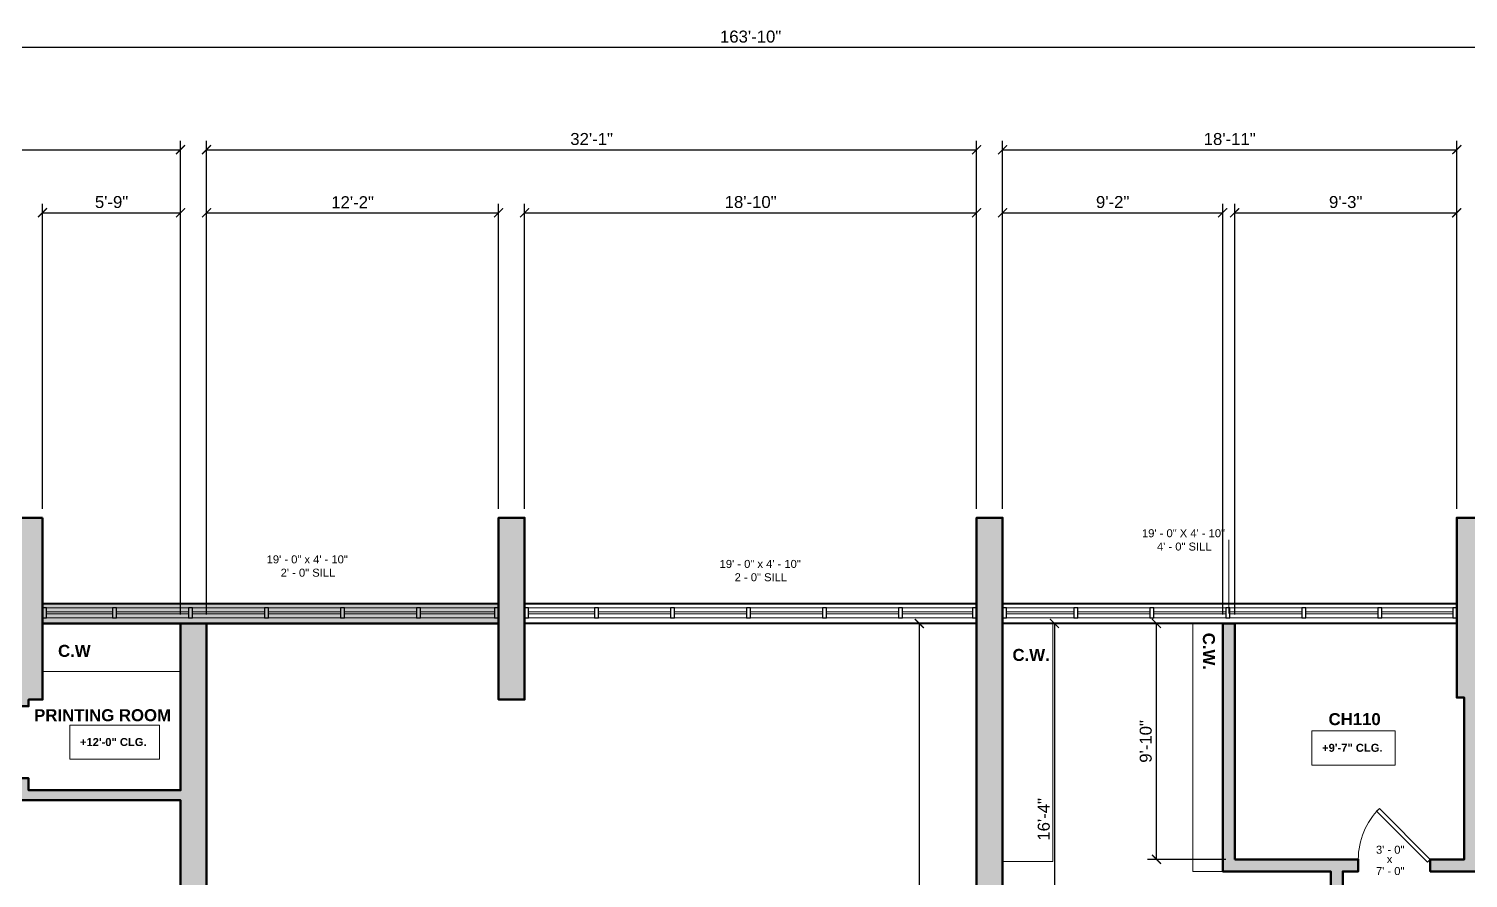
# Model space of a CAD drawing. Header units: inches. Extents: x -2078 to 106214, y -964 to 6385.
# Drawn here: x 18462 to 19181, y 4388 to 4813 of the extents above; entities that cross this region are included whole.
import ezdxf

# ---------------------------------------------------------------- set-up
doc = ezdxf.new("R2010")
doc.units = ezdxf.units.IN
doc.header["$MEASUREMENT"] = 0
for name, color, linetype, lineweight in [('A-ANNO', 2, 'Continuous', 5), ('A-ANNO-DIMS', 1, 'Continuous', 9), ('A-CASE', 4, 'Continuous', 9), ('A-DOOR', 1, 'Continuous', 18), ('A-GLAZ-CURT', 52, 'Continuous', 9), ('A-GLAZ-CWMG', 51, 'Continuous', 9), ('A-STRS', 4, 'Continuous', 9), ('A-WALL', 3, 'Continuous', 40), ('A-WINDOWS', 2, 'Continuous', 18)]:
    doc.layers.add(name, color=color, linetype=linetype, lineweight=lineweight)
doc.layers.add('A-HATCH', color=9, linetype='Continuous')
doc.styles.add('Arial_1', font='arial.ttf', dxfattribs={"height": 0.0625})
doc.styles.add('Arial_2', font='arial.ttf', dxfattribs={"height": 3})
doc.styles.add('Arial_B', font='arialbd.ttf', dxfattribs={"height": 4.5})
doc.styles.add('Arial_B_1', font='arialbd.ttf', dxfattribs={"height": 3})
doc.styles.add('Jay Cad', font='arial.ttf', dxfattribs={"height": 0.125})
doc.styles.add('JC', font='arial.ttf', dxfattribs={"height": 0.125})
doc.dimstyles.new('Jay Cad - DIMS', dxfattribs={"dimtxt": 0.125, "dimasz": 0.09375, "dimexe": 0.09375, "dimexo": 0.09375, "dimgap": 0.046875, "dimtad": 1, "dimdec": 1, "dimzin": 0, "dimdsep": 46, "dimlunit": 4, "dimtxsty": 'Jay Cad', "dimblk": 'ARCHTICK', "dimcen": 0.09, "dimclrd": 1, "dimclre": 1, "dimclrt": 256, "dimadec": 0, "dimazin": 0, "dimtfac": 1, "dimtdec": 1, "dimtofl": 0, "dimtmove": 1, "dimatfit": 3, "dimfxl": 1, "dimtolj": 1, "dimtzin": 0, "dimarcsym": 0})
doc.dimstyles.new('JC-DIMS', dxfattribs={"dimtxt": 0.125, "dimasz": 0.09375, "dimexe": 0.09375, "dimexo": 0.09375, "dimgap": 0.046875, "dimtad": 1, "dimdec": 1, "dimzin": 0, "dimdsep": 46, "dimlunit": 4, "dimtxsty": 'JC', "dimblk": 'ARCHTICK', "dimcen": 0.09, "dimclrd": 1, "dimclre": 1, "dimclrt": 256, "dimadec": 0, "dimazin": 0, "dimtfac": 1, "dimtdec": 1, "dimtofl": 0, "dimtmove": 1, "dimatfit": 3, "dimfxl": 1, "dimtolj": 1, "dimtzin": 0, "dimarcsym": 0})

# ---------------------------------------------------------------- blocks, each defined once
blk = doc.blocks.new('JC_DOOR_SINGLE PANEL - SINGLE DOOR-1525211-1st Floor Plan')
at = {"layer": 'A-DOOR', "lineweight": 30}
for p, q in [((-7.46, 28.46), (-8.87, 27.04)), ((-8.87, 27.04), (16.59, 1.59)), ((18, 3), (-7.46, 28.46)), ((16.59, 1.59), (18, 3))]:
    blk.add_line(p, q, dxfattribs=at)
at = {"layer": 'A-DOOR', "lineweight": 9}
blk.add_arc((18, 3), 36, 135, 180, dxfattribs=at)
blk = doc.blocks.new('Rectangular Mullion - 2_5_ x 5_ rectangular-1575385-1st Floor Plan')
at = {"layer": 'A-GLAZ-CWMG', "lineweight": 30}
for p, q in [((0, 2.5), (-2, 2.5)), ((-2, 2.5), (-2, -2.5)), ((0, -2.5), (0, 2.5)), ((-2, -2.5), (0, -2.5))]:
    blk.add_line(p, q, dxfattribs=at)
blk = doc.blocks.new('Rectangular Mullion - 2_5_ x 5_ rectangular-1580944-1st Floor Plan')
at = {"layer": 'A-GLAZ-CWMG'}
for p, q in [((-513.51, 464.72), (-546.51, 464.72)), ((-513.51, 459.72), (-546.51, 459.72))]:
    blk.add_line(p, q, dxfattribs=at)
blk = doc.blocks.new('Rectangular Mullion - 2_5_ x 5_ rectangular-1575379-1st Floor Plan')
at = {"layer": 'A-GLAZ-CWMG', "lineweight": 30}
for p, q in [((-1, 2.5), (1, 2.5)), ((-1, -2.5), (-1, 2.5)), ((1, 2.5), (1, -2.5)), ((1, -2.5), (-1, -2.5))]:
    blk.add_line(p, q, dxfattribs=at)
blk = doc.blocks.new('Rectangular Mullion - 2_5_ x 5_ rectangular-1573216-1st Floor Plan')
at = {"layer": 'A-GLAZ-CWMG'}
for p, q in [((-361.51, 464.72), (-397.51, 464.72)), ((-361.51, 459.72), (-397.51, 459.72))]:
    blk.add_line(p, q, dxfattribs=at)
blk = doc.blocks.new('Rectangular Mullion - 2_5_ x 5_ rectangular-1575378-1st Floor Plan')
at = {"layer": 'A-GLAZ-CWMG'}
for p, q in [((-324.51, 464.72), (-359.51, 464.72)), ((-324.51, 459.72), (-359.51, 459.72))]:
    blk.add_line(p, q, dxfattribs=at)
blk = doc.blocks.new('Rectangular Mullion - 2_5_ x 5_ rectangular-1583998-1st Floor Plan')
at = {"layer": 'A-GLAZ-CWMG'}
for p, q in [((394.99, 464.72), (359.49, 464.72)), ((394.99, 459.72), (359.49, 459.72))]:
    blk.add_line(p, q, dxfattribs=at)
blk = doc.blocks.new('Stairs 2 - Stairs 2-1604288-1st Floor Plan')
at = {"layer": 'A-STRS'}
for p, q in [((-469.24, 368.41), (-469.24, 335.91)), ((-469.24, 335.91), (-469.24, 368.41)), ((-469.24, 368.41), (-240.51, 368.41)), ((-240.51, 368.41), (-240.51, -6.78)), ((-469.24, 335.91), (-372.28, 335.91)), ((-372.28, 335.91), (-469.24, 335.91)), ((-372.28, 335.91), (-273.45, 250.88)), ((-273.45, 250.88), (-372.28, 335.91)), ((-273.45, 250.88), (-273.45, 183)), ((-273.45, 183), (-273.45, 250.88)), ((-273.45, 173.36), (-273.45, 107.74)), ((-273.45, 107.74), (-273.45, 173.36)), ((-273.45, 107.74), (-372.67, 23.03)), ((-372.67, 23.03), (-273.45, 107.74)), ((-372.67, 23.03), (-484.24, 23.03)), ((-484.24, 23.03), (-484.24, -9.78)), ((-484.24, -9.78), (-484.24, 23.03)), ((-484.24, 23.03), (-372.67, 23.03)), ((-321.74, -9.78), (-484.24, -9.78))]:
    blk.add_line(p, q, dxfattribs=at)
blk = doc.blocks.new('Stairs 1 - Stairs 2-1608024-1st Floor Plan')
at = {"layer": 'A-STRS'}
for p, q in [((-372.28, 335.91), (-469.24, 335.91)), ((-469.24, 335.91), (-469.24, 304.41)), ((-469.24, 335.91), (-372.28, 335.91)), ((-273.45, 250.88), (-372.28, 335.91)), ((-372.28, 335.91), (-273.45, 250.88)), ((-469.24, 304.41), (-385.11, 304.41)), ((-385.11, 304.41), (-305.87, 236.24)), ((-273.45, 183), (-273.45, 250.88)), ((-273.45, 250.88), (-273.45, 183)), ((-305.87, 236.24), (-305.87, 172.77)), ((-273.45, 107.74), (-273.45, 173.36)), ((-273.45, 173.36), (-273.45, 107.74)), ((-305.87, 163.14), (-305.87, 122.24)), ((-305.87, 122.24), (-384.24, 55.54)), ((-372.67, 23.03), (-273.45, 107.74)), ((-273.45, 107.74), (-372.67, 23.03)), ((-384.24, 55.54), (-484.24, 55.54)), ((-484.24, 55.54), (-484.24, 23.03)), ((-484.24, 23.03), (-372.67, 23.03)), ((-372.67, 23.03), (-484.24, 23.03))]:
    blk.add_line(p, q, dxfattribs=at)
blk = doc.blocks.new('Casework 41 - Casework 1-1711244-1st Floor Plan')
at = {"layer": 'A-CASE'}
blk.add_line((-895.95, -405.91), (-826.95, -405.91), dxfattribs=at)
blk = doc.blocks.new('_ArchTick')
at = {"color": 0, "linetype": 'ByBlock', "const_width": 0.15}
blk.add_lwpolyline([(-0.5, -0.5), (0.5, 0.5)], dxfattribs=at)
blk = doc.blocks.new('*D1145')
at = {"layer": 'A-ANNO', "color": 1, "lineweight": -2, "transparency": 16777216}
for p, q in [((18948.41, 4572.88), (18948.41, 4756.97)), ((19175.41, 4572.88), (19175.41, 4756.97)), ((18948.41, 4752.47), (19175.41, 4752.47))]:
    blk.add_line(p, q, dxfattribs=at)
at = {"layer": 'Defpoints', "color": 0, "transparency": 16777216}
for p in [(19175.41, 4752.47), (18948.41, 4568.38), (19175.41, 4568.38)]:
    blk.add_point(p, dxfattribs=at)
at = {"layer": 'A-ANNO', "color": 1, "lineweight": -2, "transparency": 16777216, "xscale": 4.5, "yscale": 4.5, "zscale": 4.5, "rotation": 180}
blk.add_blockref('_ArchTick', (18948.41, 4752.47), dxfattribs=at)
at = {"layer": 'A-ANNO', "color": 1, "lineweight": -2, "transparency": 16777216, "xscale": 4.5, "yscale": 4.5, "zscale": 4.5}
blk.add_blockref('_ArchTick', (19175.41, 4752.47), dxfattribs=at)
at = {"layer": 'A-ANNO', "transparency": 16777216, "insert": (19061.91, 4757.78), "char_height": 6, "attachment_point": 5, "style": 'Jay Cad'}
blk.add_mtext('\\A1;18\'-11"', dxfattribs=at)
blk = doc.blocks.new('*D1147')
at = {"layer": 'A-ANNO', "color": 1, "lineweight": -2, "transparency": 16777216}
for p, q in [((18550.41, 4520), (18550.41, 4756.97)), ((18935.41, 4572.88), (18935.41, 4756.97)), ((18550.41, 4752.47), (18935.41, 4752.47))]:
    blk.add_line(p, q, dxfattribs=at)
at = {"layer": 'Defpoints', "color": 0, "transparency": 16777216}
for p in [(18935.41, 4752.47), (18935.41, 4568.38), (18550.41, 4515.5)]:
    blk.add_point(p, dxfattribs=at)
at = {"layer": 'A-ANNO', "color": 1, "lineweight": -2, "transparency": 16777216, "xscale": 4.5, "yscale": 4.5, "zscale": 4.5, "rotation": 180}
blk.add_blockref('_ArchTick', (18550.41, 4752.47), dxfattribs=at)
at = {"layer": 'A-ANNO', "color": 1, "lineweight": -2, "transparency": 16777216, "xscale": 4.5, "yscale": 4.5, "zscale": 4.5}
blk.add_blockref('_ArchTick', (18935.41, 4752.47), dxfattribs=at)
at = {"layer": 'A-ANNO', "transparency": 16777216, "insert": (18742.91, 4757.78), "char_height": 6, "width": 0.4874, "attachment_point": 5, "style": 'Jay Cad'}
blk.add_mtext('\\A1;32\'-1"', dxfattribs=at)
blk = doc.blocks.new('*D1149')
at = {"layer": 'A-ANNO', "color": 1, "lineweight": -2, "transparency": 16777216}
for p, q in [((18229.41, 4572.38), (18229.41, 4756.97)), ((18537.41, 4520), (18537.41, 4756.97)), ((18229.41, 4752.47), (18537.41, 4752.47))]:
    blk.add_line(p, q, dxfattribs=at)
at = {"layer": 'Defpoints', "color": 0, "transparency": 16777216}
for p in [(18537.41, 4752.47), (18229.41, 4567.88), (18537.41, 4515.5)]:
    blk.add_point(p, dxfattribs=at)
at = {"layer": 'A-ANNO', "color": 1, "lineweight": -2, "transparency": 16777216, "xscale": 4.5, "yscale": 4.5, "zscale": 4.5, "rotation": 180}
blk.add_blockref('_ArchTick', (18229.41, 4752.47), dxfattribs=at)
at = {"layer": 'A-ANNO', "color": 1, "lineweight": -2, "transparency": 16777216, "xscale": 4.5, "yscale": 4.5, "zscale": 4.5}
blk.add_blockref('_ArchTick', (18537.41, 4752.47), dxfattribs=at)
at = {"layer": 'A-ANNO', "transparency": 16777216, "insert": (18383.41, 4757.78), "char_height": 6, "attachment_point": 5, "style": 'Jay Cad'}
blk.add_mtext('\\A1;25\'-8"', dxfattribs=at)
blk = doc.blocks.new('*D1151')
at = {"layer": 'A-ANNO', "color": 1, "lineweight": -2, "transparency": 16777216}
for p, q in [((17839.39, 4571.53), (17839.39, 4808.2)), ((19805.41, 4572.88), (19805.41, 4808.2)), ((17839.39, 4803.7), (19805.41, 4803.7))]:
    blk.add_line(p, q, dxfattribs=at)
at = {"layer": 'Defpoints', "color": 0, "transparency": 16777216}
for p in [(19805.41, 4803.7), (17839.39, 4567.03), (19805.41, 4568.38)]:
    blk.add_point(p, dxfattribs=at)
at = {"layer": 'A-ANNO', "color": 1, "lineweight": -2, "transparency": 16777216, "xscale": 4.5, "yscale": 4.5, "zscale": 4.5, "rotation": 180}
blk.add_blockref('_ArchTick', (17839.39, 4803.7), dxfattribs=at)
at = {"layer": 'A-ANNO', "color": 1, "lineweight": -2, "transparency": 16777216, "xscale": 4.5, "yscale": 4.5, "zscale": 4.5}
blk.add_blockref('_ArchTick', (19805.41, 4803.7), dxfattribs=at)
at = {"layer": 'A-ANNO', "transparency": 16777216, "insert": (18822.4, 4809.01), "char_height": 6, "width": 0.6604, "attachment_point": 5, "style": 'Jay Cad'}
blk.add_mtext('\\A1;163\'-10"', dxfattribs=at)
blk = doc.blocks.new('*D1155')
at = {"layer": 'A-ANNO', "color": 1, "lineweight": -2, "transparency": 16777216}
for p, q in [((19064.41, 4520), (19064.41, 4725.45)), ((19064.41, 4720.95), (19175.41, 4720.95)), ((19175.41, 4572.88), (19175.41, 4725.45))]:
    blk.add_line(p, q, dxfattribs=at)
at = {"layer": 'Defpoints', "color": 0, "transparency": 16777216}
for p in [(19175.41, 4720.95), (19175.41, 4568.38), (19064.41, 4515.5)]:
    blk.add_point(p, dxfattribs=at)
at = {"layer": 'A-ANNO', "color": 1, "lineweight": -2, "transparency": 16777216, "xscale": 4.5, "yscale": 4.5, "zscale": 4.5, "rotation": 180}
blk.add_blockref('_ArchTick', (19064.41, 4720.95), dxfattribs=at)
at = {"layer": 'A-ANNO', "color": 1, "lineweight": -2, "transparency": 16777216, "xscale": 4.5, "yscale": 4.5, "zscale": 4.5}
blk.add_blockref('_ArchTick', (19175.41, 4720.95), dxfattribs=at)
at = {"layer": 'A-ANNO', "transparency": 16777216, "insert": (19119.91, 4726.26), "char_height": 6, "attachment_point": 5, "style": 'Jay Cad'}
blk.add_mtext('\\A1;9\'-3"', dxfattribs=at)
blk = doc.blocks.new('*D1157')
at = {"layer": 'A-ANNO-DIMS', "color": 1, "lineweight": -2, "transparency": 16777216}
for p, q in [((19024.13, 4515.5), (19029.78, 4515.5)), ((19025.28, 4397.5), (19025.28, 4515.5)), ((19059.91, 4397.5), (19020.78, 4397.5))]:
    blk.add_line(p, q, dxfattribs=at)
at = {"layer": 'Defpoints', "color": 0, "transparency": 16777216}
for p in [(19019.63, 4515.5), (19025.28, 4515.5), (19064.41, 4397.5)]:
    blk.add_point(p, dxfattribs=at)
at = {"layer": 'A-ANNO-DIMS', "color": 1, "lineweight": -2, "transparency": 16777216, "xscale": 4.5, "yscale": 4.5, "zscale": 4.5}
for p, rotation in [((19025.28, 4515.5), 90), ((19025.28, 4397.5), 270)]:
    blk.add_blockref('_ArchTick', p, dxfattribs=dict(at, rotation=rotation))
at = {"layer": 'A-ANNO-DIMS', "transparency": 16777216, "insert": (19019.97, 4456.5), "char_height": 6, "width": 0.4874, "attachment_point": 5, "rotation": 90, "style": 'JC'}
blk.add_mtext('\\A1;9\'-10"', dxfattribs=at)
blk = doc.blocks.new('*D1083')
at = {"layer": 'A-ANNO', "color": 1, "lineweight": -2, "transparency": 16777216}
for p, q in [((18709.41, 4572.88), (18709.41, 4725.45)), ((18709.41, 4720.95), (18935.41, 4720.95)), ((18935.41, 4572.88), (18935.41, 4725.45))]:
    blk.add_line(p, q, dxfattribs=at)
at = {"layer": 'Defpoints', "color": 0, "transparency": 16777216}
for p in [(18935.41, 4720.95), (18709.41, 4568.38), (18935.41, 4568.38)]:
    blk.add_point(p, dxfattribs=at)
at = {"layer": 'A-ANNO', "color": 1, "lineweight": -2, "transparency": 16777216, "xscale": 4.5, "yscale": 4.5, "zscale": 4.5, "rotation": 180}
blk.add_blockref('_ArchTick', (18709.41, 4720.95), dxfattribs=at)
at = {"layer": 'A-ANNO', "color": 1, "lineweight": -2, "transparency": 16777216, "xscale": 4.5, "yscale": 4.5, "zscale": 4.5}
blk.add_blockref('_ArchTick', (18935.41, 4720.95), dxfattribs=at)
at = {"layer": 'A-ANNO', "transparency": 16777216, "insert": (18822.41, 4726.26), "char_height": 6, "width": 0.5739, "attachment_point": 5, "style": 'Jay Cad'}
blk.add_mtext('\\A1;18\'-10"', dxfattribs=at)
blk = doc.blocks.new('*D1085')
at = {"layer": 'A-ANNO', "color": 1, "lineweight": -2, "transparency": 16777216}
for p, q in [((18550.41, 4520), (18550.41, 4725.45)), ((18550.41, 4720.95), (18696.41, 4720.95)), ((18696.41, 4572.88), (18696.41, 4725.45))]:
    blk.add_line(p, q, dxfattribs=at)
at = {"layer": 'Defpoints', "color": 0, "transparency": 16777216}
for p in [(18696.41, 4720.95), (18696.41, 4568.38), (18550.41, 4515.5)]:
    blk.add_point(p, dxfattribs=at)
at = {"layer": 'A-ANNO', "color": 1, "lineweight": -2, "transparency": 16777216, "xscale": 4.5, "yscale": 4.5, "zscale": 4.5, "rotation": 180}
blk.add_blockref('_ArchTick', (18550.41, 4720.95), dxfattribs=at)
at = {"layer": 'A-ANNO', "color": 1, "lineweight": -2, "transparency": 16777216, "xscale": 4.5, "yscale": 4.5, "zscale": 4.5}
blk.add_blockref('_ArchTick', (18696.41, 4720.95), dxfattribs=at)
at = {"layer": 'A-ANNO', "transparency": 16777216, "insert": (18623.41, 4726.21), "char_height": 6, "width": 0.4874, "attachment_point": 5, "style": 'Jay Cad'}
blk.add_mtext('\\A1;12\'-2"', dxfattribs=at)
blk = doc.blocks.new('*D1087')
at = {"layer": 'A-ANNO', "color": 1, "lineweight": -2, "transparency": 16777216}
for p, q in [((18468.41, 4572.88), (18468.41, 4725.45)), ((18468.41, 4720.95), (18537.41, 4720.95)), ((18537.41, 4520), (18537.41, 4725.45))]:
    blk.add_line(p, q, dxfattribs=at)
at = {"layer": 'Defpoints', "color": 0, "transparency": 16777216}
for p in [(18537.41, 4720.95), (18468.41, 4568.38), (18537.41, 4515.5)]:
    blk.add_point(p, dxfattribs=at)
at = {"layer": 'A-ANNO', "color": 1, "lineweight": -2, "transparency": 16777216, "xscale": 4.5, "yscale": 4.5, "zscale": 4.5, "rotation": 180}
blk.add_blockref('_ArchTick', (18468.41, 4720.95), dxfattribs=at)
at = {"layer": 'A-ANNO', "color": 1, "lineweight": -2, "transparency": 16777216, "xscale": 4.5, "yscale": 4.5, "zscale": 4.5}
blk.add_blockref('_ArchTick', (18537.41, 4720.95), dxfattribs=at)
at = {"layer": 'A-ANNO', "transparency": 16777216, "insert": (18502.91, 4726.26), "char_height": 6, "attachment_point": 5, "style": 'Jay Cad'}
blk.add_mtext('\\A1;5\'-9"', dxfattribs=at)
blk = doc.blocks.new('*D1109')
at = {"layer": 'A-ANNO-DIMS', "color": 1, "lineweight": -2, "transparency": 16777216}
for p, q in [((18975.45, 4515.5), (18969.8, 4515.5)), ((18974.3, 4515.5), (18974.3, 4319.5)), ((18975.45, 4319.5), (18969.8, 4319.5))]:
    blk.add_line(p, q, dxfattribs=at)
at = {"layer": 'Defpoints', "color": 0, "transparency": 16777216}
for p in [(18979.95, 4515.5), (18974.3, 4319.5), (18979.95, 4319.5)]:
    blk.add_point(p, dxfattribs=at)
at = {"layer": 'A-ANNO-DIMS', "color": 1, "lineweight": -2, "transparency": 16777216, "xscale": 4.5, "yscale": 4.5, "zscale": 4.5}
for p, rotation in [((18974.3, 4515.5), 90), ((18974.3, 4319.5), 270)]:
    blk.add_blockref('_ArchTick', p, dxfattribs=dict(at, rotation=rotation))
at = {"layer": 'A-ANNO-DIMS', "transparency": 16777216, "insert": (18968.98, 4417.5), "char_height": 6, "width": 0.4874, "attachment_point": 5, "rotation": 90, "style": 'JC'}
blk.add_mtext('\\A1;16\'-4"', dxfattribs=at)
blk = doc.blocks.new('*D1171')
at = {"layer": 'A-ANNO', "color": 1, "lineweight": -2, "transparency": 16777216}
for p, q in [((18948.41, 4572.88), (18948.41, 4725.45)), ((18948.41, 4720.95), (19058.41, 4720.95)), ((19058.41, 4520), (19058.41, 4725.45))]:
    blk.add_line(p, q, dxfattribs=at)
at = {"layer": 'Defpoints', "color": 0, "transparency": 16777216}
for p in [(19058.41, 4720.95), (18948.41, 4568.38), (19058.41, 4515.5)]:
    blk.add_point(p, dxfattribs=at)
at = {"layer": 'A-ANNO', "color": 1, "lineweight": -2, "transparency": 16777216, "xscale": 4.5, "yscale": 4.5, "zscale": 4.5, "rotation": 180}
blk.add_blockref('_ArchTick', (18948.41, 4720.95), dxfattribs=at)
at = {"layer": 'A-ANNO', "color": 1, "lineweight": -2, "transparency": 16777216, "xscale": 4.5, "yscale": 4.5, "zscale": 4.5}
blk.add_blockref('_ArchTick', (19058.41, 4720.95), dxfattribs=at)
at = {"layer": 'A-ANNO', "transparency": 16777216, "insert": (19003.41, 4726.26), "char_height": 6, "attachment_point": 5, "style": 'Jay Cad'}
blk.add_mtext('\\A1;9\'-2"', dxfattribs=at)
blk = doc.blocks.new('JC- existing door Tag_quad - JC- existing door Tag_quad-839775-1st Floor Plan')
at = {"layer": 'A-ANNO', "insert": (-0.023, 0.038), "char_height": 0.0625, "width": 0.0505, "attachment_point": 1, "style": 'Arial_1', "bg_fill": 3, "box_fill_scale": 1.25, "bg_fill_color": 256, "bg_fill_true_color": 13158600, "bg_fill_transparency": 0}
blk.add_mtext('x', dxfattribs=at)
blk = doc.blocks.new('*D1203')
at = {"layer": 'A-ANNO-DIMS', "color": 1, "lineweight": -2, "transparency": 16777216}
for p, q in [((18907.86, 4515.5), (18902.2, 4515.5)), ((18906.7, 4515.5), (18906.7, 4048.88)), ((18907.86, 4048.88), (18902.2, 4048.88))]:
    blk.add_line(p, q, dxfattribs=at)
at = {"layer": 'Defpoints', "color": 0, "transparency": 16777216}
for p in [(18912.36, 4515.5), (18906.7, 4048.88), (18912.36, 4048.88)]:
    blk.add_point(p, dxfattribs=at)
at = {"layer": 'A-ANNO-DIMS', "color": 1, "lineweight": -2, "transparency": 16777216, "xscale": 4.5, "yscale": 4.5, "zscale": 4.5}
for p, rotation in [((18906.7, 4515.5), 90), ((18906.7, 4048.88), 270)]:
    blk.add_blockref('_ArchTick', p, dxfattribs=dict(at, rotation=rotation))
at = {"layer": 'A-ANNO-DIMS', "transparency": 16777216, "insert": (18897.37, 4282.19), "char_height": 6, "width": 0.8352, "attachment_point": 5, "rotation": 90, "style": 'JC'}
blk.add_mtext('\\A1;38\'-10{\\H1x;\\S1/2;}"', dxfattribs=at)

msp = doc.modelspace()

# ---------------------------------------------------------------- linework, layer by layer
at = {"layer": 'A-ANNO'}
msp.add_line((19061.414, 4520.501), (19061.414, 4557.291), dxfattribs=at)
at = {"layer": 'A-ANNO', "flags": 128}
for points in [[(18481.978, 4464.631), (18526.889, 4464.631), (18526.889, 4447.563), (18481.978, 4447.563)], [(19102.995, 4461.756), (19144.731, 4461.756), (19144.731, 4444.688), (19102.995, 4444.688)]]:
    msp.add_lwpolyline(points, close=True, dxfattribs=at)
at = {"layer": 'A-CASE'}
for points in [[(18973.414, 4515.501), (18973.414, 4396.501), (18948.414, 4396.501)], [(19058.414, 4391.501), (19046.414, 4391.501), (19043.414, 4391.501), (19043.414, 4515.501)]]:
    msp.add_lwpolyline(points, dxfattribs=at)
at = {"layer": 'A-GLAZ-CURT', "lineweight": 18}
for p, q in [((18503.414, 4521.38), (18470.414, 4521.38)), ((18470.414, 4521.38), (18470.414, 4520.38)), ((18470.414, 4520.38), (18503.414, 4520.38)), ((18503.414, 4520.38), (18503.414, 4521.38)), ((18541.414, 4521.38), (18505.414, 4521.38)), ((18505.414, 4521.38), (18505.414, 4520.38)), ((18505.414, 4520.38), (18541.414, 4520.38)), ((18541.414, 4520.38), (18541.414, 4521.38)), ((18579.414, 4521.38), (18543.414, 4521.38)), ((18543.414, 4521.38), (18543.414, 4520.38)), ((18543.414, 4520.38), (18579.414, 4520.38)), ((18579.414, 4520.38), (18579.414, 4521.38)), ((18617.414, 4521.38), (18581.414, 4521.38)), ((18581.414, 4521.38), (18581.414, 4520.38)), ((18581.414, 4520.38), (18617.414, 4520.38)), ((18617.414, 4520.38), (18617.414, 4521.38)), ((18655.414, 4521.38), (18619.414, 4521.38)), ((18619.414, 4521.38), (18619.414, 4520.38)), ((18619.414, 4520.38), (18655.414, 4520.38)), ((18655.414, 4520.38), (18655.414, 4521.38)), ((18694.414, 4521.38), (18657.414, 4521.38)), ((18657.414, 4521.38), (18657.414, 4520.38)), ((18657.414, 4520.38), (18694.414, 4520.38)), ((18694.414, 4520.38), (18694.414, 4521.38)), ((18744.414, 4521.38), (18711.414, 4521.38)), ((18711.414, 4521.38), (18711.414, 4520.38)), ((18711.414, 4520.38), (18744.414, 4520.38)), ((18744.414, 4520.38), (18744.414, 4521.38)), ((18782.414, 4521.38), (18746.414, 4521.38)), ((18746.414, 4521.38), (18746.414, 4520.38)), ((18746.414, 4520.38), (18782.414, 4520.38)), ((18782.414, 4520.38), (18782.414, 4521.38)), ((18820.414, 4521.38), (18784.414, 4521.38)), ((18784.414, 4521.38), (18784.414, 4520.38)), ((18784.414, 4520.38), (18820.414, 4520.38)), ((18820.414, 4520.38), (18820.414, 4521.38)), ((18858.414, 4521.38), (18822.414, 4521.38)), ((18822.414, 4521.38), (18822.414, 4520.38)), ((18822.414, 4520.38), (18858.414, 4520.38)), ((18858.414, 4520.38), (18858.414, 4521.38)), ((18896.414, 4521.38), (18860.414, 4521.38)), ((18860.414, 4521.38), (18860.414, 4520.38)), ((18860.414, 4520.38), (18896.414, 4520.38)), ((18896.414, 4520.38), (18896.414, 4521.38)), ((18933.414, 4521.38), (18898.414, 4521.38)), ((18898.414, 4521.38), (18898.414, 4520.38)), ((18898.414, 4520.38), (18933.414, 4520.38)), ((18933.414, 4520.38), (18933.414, 4521.38)), ((18983.914, 4521.38), (18950.414, 4521.38)), ((18950.414, 4520.38), (18983.914, 4520.38)), ((19021.914, 4521.38), (18985.914, 4521.38)), ((19021.914, 4521.38), (18985.914, 4521.38)), ((18985.914, 4521.38), (18985.914, 4520.38)), ((18985.914, 4520.38), (19021.914, 4520.38)), ((18985.914, 4520.38), (19021.914, 4520.38)), ((19021.914, 4520.38), (19021.914, 4521.38)), ((19059.914, 4521.38), (19023.914, 4521.38)), ((19059.914, 4521.38), (19023.914, 4521.38)), ((19023.914, 4521.38), (19023.914, 4520.38)), ((19023.914, 4520.38), (19059.914, 4520.38)), ((19023.914, 4520.38), (19059.914, 4520.38)), ((19059.914, 4520.38), (19059.914, 4521.38)), ((19097.914, 4521.38), (19061.914, 4521.38)), ((19097.914, 4521.38), (19061.914, 4521.38)), ((19061.914, 4521.38), (19061.914, 4520.38)), ((19061.914, 4520.38), (19097.914, 4520.38)), ((19061.914, 4520.38), (19097.914, 4520.38)), ((19097.914, 4520.38), (19097.914, 4521.38)), ((19135.914, 4521.38), (19099.914, 4521.38)), ((19135.914, 4521.38), (19099.914, 4521.38)), ((19099.914, 4521.38), (19099.914, 4520.38)), ((19099.914, 4520.38), (19135.914, 4520.38)), ((19099.914, 4520.38), (19135.914, 4520.38)), ((19135.914, 4520.38), (19135.914, 4521.38)), ((19173.414, 4521.38), (19137.914, 4521.38)), ((19173.414, 4521.38), (19137.914, 4521.38)), ((19137.914, 4521.38), (19137.914, 4520.38)), ((19137.914, 4520.38), (19173.414, 4520.38)), ((19137.914, 4520.38), (19173.414, 4520.38)), ((19173.414, 4520.38), (19173.414, 4521.38))]:
    msp.add_line(p, q, dxfattribs=at)
at = {"layer": 'A-GLAZ-CWMG'}
for p, q in [((18694.414, 4523.38), (18657.414, 4523.38)), ((18744.414, 4523.38), (18711.414, 4523.38)), ((18983.914, 4523.38), (18950.414, 4523.38)), ((18694.414, 4518.38), (18657.414, 4518.38)), ((18744.414, 4518.38), (18711.414, 4518.38)), ((18983.914, 4518.38), (18950.414, 4518.38))]:
    msp.add_line(p, q, dxfattribs=at)
at = {"layer": 'A-GLAZ-CWMG', "lineweight": 30, "extrusion": (0, 0, -1)}
for p, q in [((18696.414, 4523.38), (18694.414, 4523.38)), ((18694.414, 4523.38), (18694.414, 4518.38)), ((18696.414, 4518.38), (18696.414, 4523.38)), ((18935.414, 4523.38), (18933.414, 4523.38)), ((18933.414, 4523.38), (18933.414, 4518.38)), ((18935.414, 4518.38), (18935.414, 4523.38)), ((19175.414, 4523.38), (19173.414, 4523.38)), ((19173.414, 4523.38), (19173.414, 4518.38)), ((19175.414, 4518.38), (19175.414, 4523.38)), ((18694.414, 4518.38), (18696.414, 4518.38)), ((18933.414, 4518.38), (18935.414, 4518.38)), ((19173.414, 4518.38), (19175.414, 4518.38))]:
    msp.add_line(p, q, dxfattribs=at)
at = {"layer": 'A-WALL'}
for p, q in [((18709.414, 4525.501), (18935.414, 4525.501)), ((18948.414, 4525.501), (19175.414, 4525.501)), ((18935.414, 4515.501), (18709.414, 4515.501)), ((19058.414, 4515.501), (18948.414, 4515.501)), ((19175.414, 4515.501), (19064.414, 4515.501))]:
    msp.add_line(p, q, dxfattribs=at)
at = {"layer": 'A-WALL', "lineweight": 60}
for points in [[(18468.414, 4568.38), (18455.414, 4568.38), (18455.414, 4474.074), (18461.414, 4474.074), (18461.414, 4477.38), (18468.414, 4477.38)], [(19187.414, 4568.38), (19175.414, 4568.38), (19175.414, 4478.38), (19179.22, 4478.38), (19179.22, 4397.501), (19162.22, 4397.501), (19162.22, 4391.501), (19185.22, 4391.501), (19185.22, 4478.38), (19187.414, 4478.38)], [(19064.414, 4397.501), (19064.414, 4515.501), (19058.414, 4515.501), (19058.414, 4391.501), (19112.414, 4391.501), (19112.414, 4383.88), (19118.414, 4383.88), (19118.414, 4391.501), (19126.22, 4391.501), (19126.22, 4397.501)]]:
    msp.add_lwpolyline(points, close=True, dxfattribs=at)
for points in [[(18468.414, 4515.501), (18537.414, 4515.501), (18550.414, 4515.501), (18695.414, 4515.501), (18696.414, 4515.501), (18696.414, 4477.38), (18709.414, 4477.38), (18709.414, 4568.38), (18696.414, 4568.38), (18696.414, 4525.501), (18696.414, 4515.501)], [(18948.414, 4319.501), (18948.414, 4568.38), (18935.414, 4568.38), (18935.414, 4048.88)], [(18537.414, 4515.501), (18537.414, 4432.074), (18461.414, 4432.074), (18461.414, 4438.074), (18455.414, 4438.074), (18455.414, 4432.074), (18455.414, 4427.074), (18537.414, 4427.074), (18537.414, 4051.88), (18468.179, 4051.88), (18468.179, 4072.983), (18456.179, 4072.983), (18456.179, 4048.88), (18273.135, 4048.88), (18273.135, 4039.88), (18475.941, 4039.88), (18475.941, 4048.88), (18511.941, 4048.88), (18511.941, 4039.88), (18552.618, 4039.88), (18552.618, 4048.88), (18550.414, 4048.88), (18550.414, 4515.501)]]:
    msp.add_lwpolyline(points, dxfattribs=at)
at = {"layer": 'A-WALL'}
msp.add_lwpolyline([(18468.414, 4525.501), (18695.414, 4525.501), (18696.414, 4525.501)], dxfattribs=at)
at = {"layer": 'A-WINDOWS'}
for p, q in [((18468.414, 4525.501), (18696.414, 4525.501)), ((18468.414, 4515.501), (18468.414, 4525.501)), ((18696.414, 4525.501), (18696.414, 4515.501)), ((18709.414, 4515.501), (18709.414, 4525.501)), ((18709.414, 4525.501), (18935.414, 4525.501)), ((18935.414, 4525.501), (18935.414, 4515.501)), ((18948.414, 4515.501), (18948.414, 4525.501)), ((18948.414, 4525.501), (19175.414, 4525.501)), ((19175.414, 4525.501), (19175.414, 4515.501)), ((18696.414, 4515.501), (18468.414, 4515.501)), ((18935.414, 4515.501), (18709.414, 4515.501)), ((19175.414, 4515.501), (18948.414, 4515.501))]:
    msp.add_line(p, q, dxfattribs=at)

# ---------------------------------------------------------------- block references
at = {"layer": 'A-CASE'}
msp.add_blockref('Casework 41 - Casework 1-1711244-1st Floor Plan', (19364.366, 4897.332), dxfattribs=at)
at = {"layer": 'A-DOOR'}
msp.add_blockref('JC_DOOR_SINGLE PANEL - SINGLE DOOR-1525211-1st Floor Plan', (19144.22, 4394.501), dxfattribs=at)
at = {"layer": 'A-GLAZ-CWMG', "rotation": 180}
for p in [(18468.414, 4520.88), (18709.414, 4520.88), (18948.414, 4520.88)]:
    msp.add_blockref('Rectangular Mullion - 2_5_ x 5_ rectangular-1575385-1st Floor Plan', p, dxfattribs=at)
at = {"layer": 'A-GLAZ-CWMG'}
for name, p in [('Rectangular Mullion - 2_5_ x 5_ rectangular-1580944-1st Floor Plan', (19016.924, 4058.662)), ('Rectangular Mullion - 2_5_ x 5_ rectangular-1573216-1st Floor Plan', (18902.924, 4058.662)), ('Rectangular Mullion - 2_5_ x 5_ rectangular-1573216-1st Floor Plan', (18940.924, 4058.662)), ('Rectangular Mullion - 2_5_ x 5_ rectangular-1573216-1st Floor Plan', (18978.924, 4058.662)), ('Rectangular Mullion - 2_5_ x 5_ rectangular-1573216-1st Floor Plan', (19016.924, 4058.662)), ('Rectangular Mullion - 2_5_ x 5_ rectangular-1573216-1st Floor Plan', (19143.924, 4058.662)), ('Rectangular Mullion - 2_5_ x 5_ rectangular-1573216-1st Floor Plan', (19181.924, 4058.662)), ('Rectangular Mullion - 2_5_ x 5_ rectangular-1573216-1st Floor Plan', (19219.924, 4058.662)), ('Rectangular Mullion - 2_5_ x 5_ rectangular-1573216-1st Floor Plan', (19257.924, 4058.662)), ('Rectangular Mullion - 2_5_ x 5_ rectangular-1575378-1st Floor Plan', (19257.924, 4058.662)), ('Rectangular Mullion - 2_5_ x 5_ rectangular-1573216-1st Floor Plan', (19383.424, 4058.662)), ('Rectangular Mullion - 2_5_ x 5_ rectangular-1573216-1st Floor Plan', (19421.424, 4058.662)), ('Rectangular Mullion - 2_5_ x 5_ rectangular-1573216-1st Floor Plan', (19459.424, 4058.662)), ('Rectangular Mullion - 2_5_ x 5_ rectangular-1573216-1st Floor Plan', (19497.424, 4058.662)), ('Rectangular Mullion - 2_5_ x 5_ rectangular-1583998-1st Floor Plan', (18778.424, 4058.662))]:
    msp.add_blockref(name, p, dxfattribs=at)
at = {"layer": 'A-GLAZ-CWMG', "extrusion": (0, 0, -1), "rotation": 180}
for p in [(-18504.414, 4520.88), (-18542.414, 4520.88), (-18580.414, 4520.88), (-18618.414, 4520.88), (-18656.414, 4520.88), (-18745.414, 4520.88), (-18783.414, 4520.88), (-18821.414, 4520.88), (-18859.414, 4520.88), (-18897.414, 4520.88), (-18984.914, 4520.88), (-19022.914, 4520.88), (-19060.914, 4520.88), (-19098.914, 4520.88), (-19136.914, 4520.88)]:
    msp.add_blockref('Rectangular Mullion - 2_5_ x 5_ rectangular-1575379-1st Floor Plan', p, dxfattribs=at)
at = {"layer": 'A-STRS'}
for name in ['Stairs 2 - Stairs 2-1604288-1st Floor Plan', 'Stairs 1 - Stairs 2-1608024-1st Floor Plan']:
    msp.add_blockref(name, (18777.924, 4058.662), dxfattribs=at)

# ---------------------------------------------------------------- texts
at = {"layer": 'A-ANNO', "attachment_point": 1}
for s, insert, char_height, width, style in [('19\' - 0" X 4\' - 10"', (19018.075, 4562.622), 4, 52.318, 'Arial_2'), ('4\' - 0" SILL', (19025.575, 4555.955), 4, 34.138, 'Arial_2'), ('19\' - 0" x 4\' - 10" ', (18580.45, 4549.553), 4, 52.116, 'Arial_2'), ('2\' - 0" SILL', (18587.45, 4542.887), 4, 34.138, 'Arial_2'), ('19\' - 0" x 4\' - 10" ', (18806.915, 4547.277), 4, 52.116, 'Arial_2'), ('2 - 0" SILL', (18814.415, 4540.61), 4, 32.724, 'Arial_2'), ('C.W', (18476.157, 4504.779), 6, 19.796, 'Arial_B'), ('C.W.', (18953.33, 4502.753), 6, 50.298, 'Arial_B'), ('PRINTING ROOM', (18464.187, 4472.601), 6, 84.234, 'Arial_B'), ('CH110', (19111.339, 4470.626), 6, 46.056, 'Arial_B'), ('+12\'-0" CLG.', (18487.098, 4458.178), 4, 41.814, 'Arial_B_1'), ('+9\'-7" CLG.', (19108.115, 4455.303), 4, 37.976, 'Arial_B_1')]:
    msp.add_mtext(s, dxfattribs=dict(at, insert=insert, char_height=char_height, width=width, style=style))
at = {"layer": 'A-ANNO', "insert": (19054.533, 4510.859), "char_height": 6, "width": 50.298, "attachment_point": 1, "rotation": 270, "style": 'Arial_B'}
msp.add_mtext('C.W.', dxfattribs=at)

# ---------------------------------------------------------------- dimensions: what is measured, and where the dimension line sits
at = {"layer": 'A-ANNO'}
for base, p1, p2, picture, middle in [((19805.414, 4803.697), (17839.385, 4567.032), (19805.414, 4568.38), '*D1151', (18822.399, 4809.013)), ((18537.414, 4752.469), (18229.414, 4567.88), (18537.414, 4515.501), '*D1149', (18383.414, 4757.783)), ((18935.414, 4752.469), (18550.414, 4515.501), (18935.414, 4568.38), '*D1147', (18742.914, 4757.785)), ((19175.414, 4752.469), (18948.414, 4568.38), (19175.414, 4568.38), '*D1145', (19061.914, 4757.783)), ((18537.414, 4720.948), (18468.414, 4568.38), (18537.414, 4515.501), '*D1087', (18502.914, 4726.261)), ((18696.414, 4720.948), (18550.414, 4515.501), (18696.414, 4568.38), '*D1085', (18623.414, 4726.21)), ((18935.414, 4720.948), (18709.414, 4568.38), (18935.414, 4568.38), '*D1083', (18822.414, 4726.261)), ((19058.414, 4720.948), (18948.414, 4568.38), (19058.414, 4515.501), '*D1171', (19003.414, 4726.261)), ((19175.414, 4720.948), (19064.414, 4515.501), (19175.414, 4568.38), '*D1155', (19119.914, 4726.263))]:
    dim = msp.add_linear_dim(base=base, p1=p1, p2=p2, dimstyle='Jay Cad - DIMS', dxfattribs=at)
    dim.commit()
    dim.dimension.update_dxf_attribs({"geometry": picture, "text_midpoint": middle})
at = {"layer": 'A-ANNO-DIMS'}
for base, p1, p2, picture, middle in [((18906.7, 4048.88), (18912.357, 4515.501), (18912.357, 4048.88), '*D1203', (18897.372, 4282.191)), ((18974.298, 4319.501), (18979.955, 4515.501), (18979.955, 4319.501), '*D1109', (18968.985, 4417.501)), ((19025.283, 4515.501), (19064.414, 4397.501), (19019.626, 4515.501), '*D1157', (19019.97, 4456.501))]:
    dim = msp.add_linear_dim(base=base, p1=p1, p2=p2, angle=90, dimstyle='JC-DIMS', dxfattribs=at)
    dim.commit()
    dim.dimension.update_dxf_attribs({"geometry": picture, "text_midpoint": middle})

# ---------------------------------------------------------------- next in the draw order: block references
at = {"layer": 'A-ANNO', "xscale": 64, "yscale": 64, "zscale": 64}
msp.add_blockref('JC- existing door Tag_quad - JC- existing door Tag_quad-839775-1st Floor Plan', (19141.941, 4397.188), dxfattribs=at)

# ---------------------------------------------------------------- next in the draw order: hatches: boundary and pattern name
at = {"layer": 'A-HATCH'}
h = msp.add_hatch(color=256, dxfattribs=at)
h.dxf.hatch_style = 1
h.paths.add_polyline_path([(19358.414, 4048.88), (19323.414, 4048.88), (19323.414, 4039.88), (19358.414, 4039.88)])
h.paths.add_polyline_path([(19287.414, 4048.88), (19245.414, 4048.88), (19245.414, 4039.88), (19287.414, 4039.88)])
h.paths.add_polyline_path([(19225.414, 4048.88), (19187.414, 4048.88), (19187.414, 4072.654), (19185.414, 4072.654), (19185.414, 4342.098), (19175.456, 4342.098), (19175.456, 4336.098), (19179.414, 4336.098), (19179.414, 4270.467), (19119.456, 4270.467), (19119.456, 4336.098), (19147.456, 4336.098), (19147.456, 4342.098), (19118.414, 4342.098), (19118.414, 4347.88), (19112.414, 4347.88), (19112.414, 4342.098), (19112.456, 4342.098), (19112.456, 4319.501), (18948.414, 4319.501), (18948.414, 4568.38), (18935.414, 4568.38), (18935.414, 4048.88), (18935.618, 4048.88), (18935.618, 4039.88), (19059.414, 4039.88), (19059.414, 4048.88), (18948.414, 4048.88), (18948.414, 4313.501), (19112.456, 4313.501), (19112.456, 4264.467), (19175.414, 4264.467), (19175.414, 4048.88), (19095.414, 4048.88), (19095.414, 4039.88), (19225.414, 4039.88)])
h.paths.add_polyline_path([(19187.414, 4568.38), (19175.414, 4568.38), (19175.414, 4478.38), (19179.22, 4478.38), (19179.22, 4397.501), (19162.22, 4397.501), (19162.22, 4391.501), (19185.22, 4391.501), (19185.22, 4478.38), (19187.414, 4478.38)], flags=17)
h.paths.add_polyline_path([(19064.414, 4515.501), (19058.414, 4515.501), (19058.414, 4391.501), (19112.414, 4391.501), (19112.414, 4383.88), (19118.414, 4383.88), (19118.414, 4391.501), (19126.22, 4391.501), (19126.22, 4397.501), (19064.414, 4397.501)], flags=17)
h.paths.add_polyline_path([(19427.414, 4568.38), (19415.414, 4568.38), (19415.414, 4525.501), (19414.914, 4525.501), (19414.914, 4515.501), (19415.414, 4515.501), (19415.414, 4478.38), (19427.414, 4478.38)])
h.paths.add_polyline_path([(19414.914, 4525.501), (19187.414, 4525.501), (19187.414, 4515.501), (19414.914, 4515.501)])
h.paths.add_polyline_path([(18709.414, 4568.38), (18696.414, 4568.38), (18696.414, 4525.501), (18696.414, 4515.501), (18696.414, 4477.38), (18709.414, 4477.38)])
h.paths.add_polyline_path([(18696.414, 4525.501), (18695.414, 4525.501), (18468.414, 4525.501), (18468.414, 4515.501), (18537.414, 4515.501), (18550.414, 4515.501), (18695.414, 4515.501), (18696.414, 4515.501)])
h.paths.add_polyline_path([(18468.414, 4568.38), (18455.414, 4568.38), (18455.414, 4474.074), (18461.414, 4474.074), (18461.414, 4477.38), (18468.414, 4477.38)])
h.paths.add_polyline_path([(18550.414, 4515.501), (18537.414, 4515.501), (18537.414, 4432.074), (18461.414, 4432.074), (18461.414, 4438.074), (18455.414, 4438.074), (18455.414, 4432.074), (18455.414, 4427.074), (18537.414, 4427.074), (18537.414, 4051.88), (18468.179, 4051.88), (18468.179, 4072.983), (18456.179, 4072.983), (18456.179, 4048.88), (18273.135, 4048.88), (18273.135, 4039.88), (18475.941, 4039.88), (18475.941, 4048.88), (18511.941, 4048.88), (18511.941, 4039.88), (18552.618, 4039.88), (18552.618, 4048.88), (18550.414, 4048.88)])
h.paths.add_polyline_path([(18455.414, 4432.074), (18307.422, 4432.074), (18307.422, 4427.074), (18455.414, 4427.074)], flags=17)
h.paths.add_polyline_path([(18229.414, 4567.88), (18216.414, 4567.88), (18216.414, 4480.575), (18229.414, 4480.575)])
h.paths.add_polyline_path([(18121.135, 4264.498), (18109.047, 4264.498), (18109.047, 4263.498), (18121.135, 4263.498)])
h.paths.add_polyline_path([(18229.135, 4289.63), (18223.135, 4289.63), (18223.135, 4279.63), (18229.135, 4279.63)])

# ---------------------------------------------------------------- next in the draw order: texts
at = {"layer": 'A-ANNO', "char_height": 4, "width": 17.978, "attachment_point": 1, "style": 'Arial_2'}
for s, insert in [('3\' - 0"', (19135.055, 4404.325)), ('7\' - 0"', (19135.055, 4393.644))]:
    msp.add_mtext(s, dxfattribs=dict(at, insert=insert))

doc.saveas('drawing.dxf')
